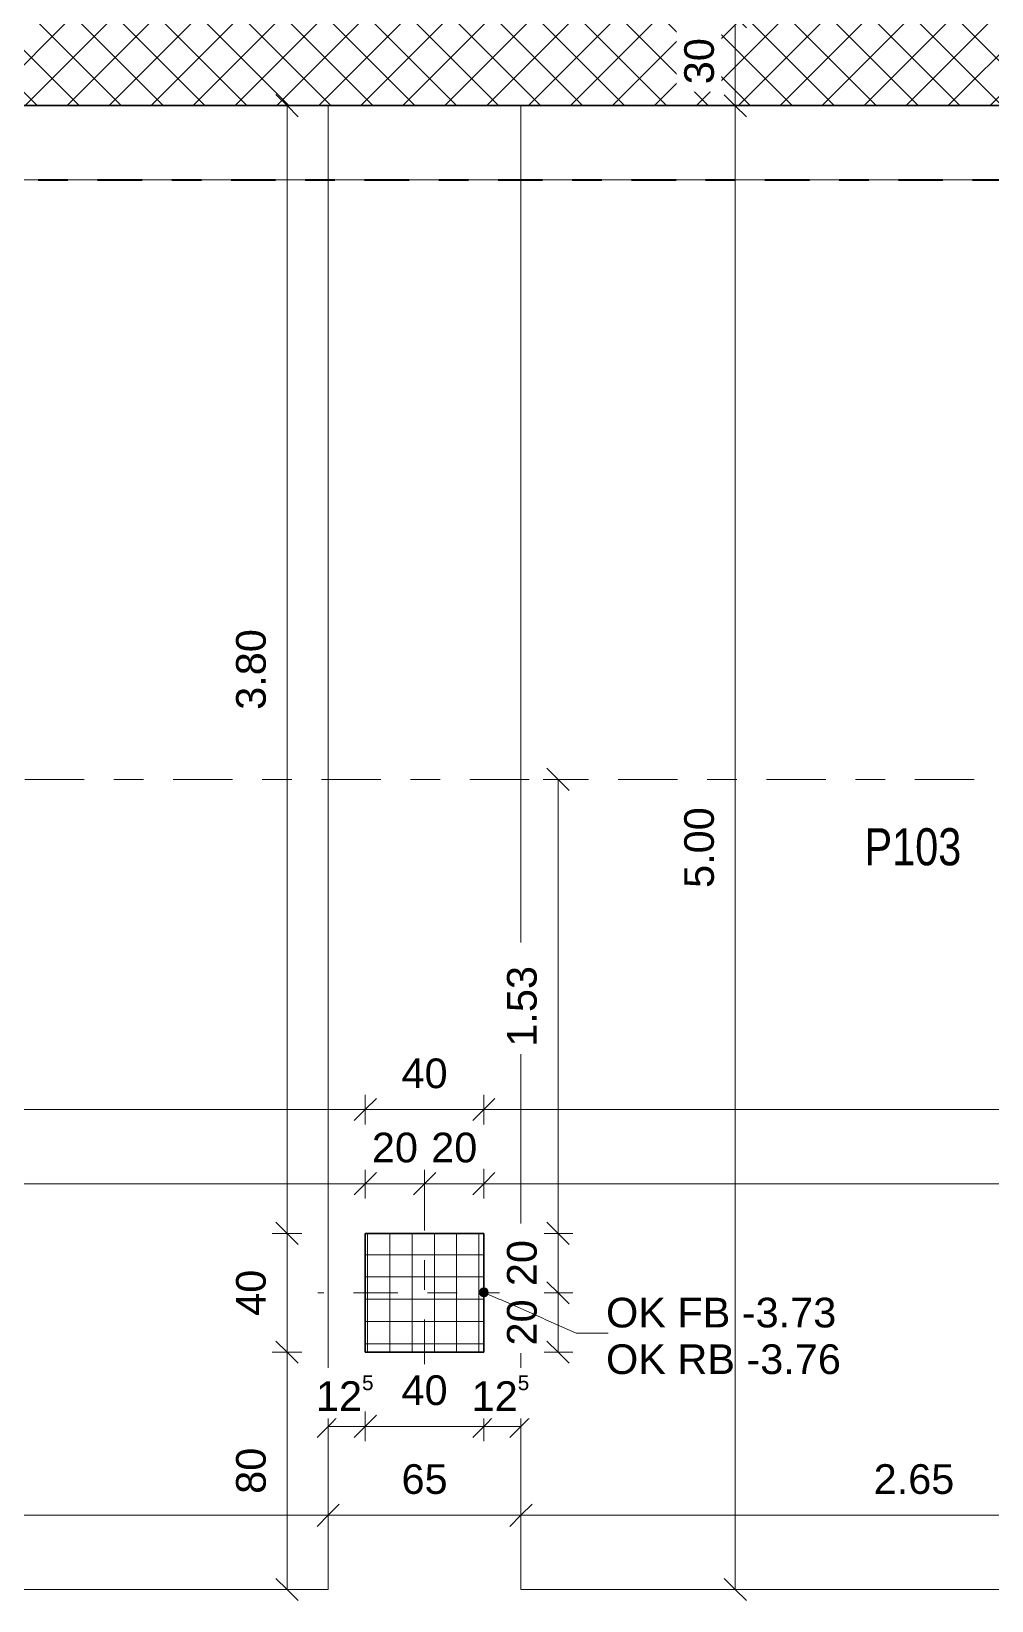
# Model space of a CAD drawing. Header units: metres. Extents: x -86 to 44, y -23 to 39.
# Drawn here: x -30.76 to -27.52, y -7.39 to -2.1 of the extents above; entities that cross this region are included whole.
import ezdxf

# ---------------------------------------------------------------- set-up
doc = ezdxf.new("R2010")
doc.units = ezdxf.units.M
for name, pattern in [('_Rasterlinie_', [0.375, 0.2, -0.05, 0.075, -0.05]), ('_Strichpunkt - Mittel_', [0.35, 0.15, -0.1, 0, -0.1]), ('Strichpunkt - Mittel', [0.35, 0.15, -0.1, 0, -0.1])]:
    doc.linetypes.add(name, pattern=pattern)
for name, color, linetype, lineweight in [('A-____-____-DIMS', 7, 'Continuous', 5), ('A-____-____-DIMS-50', 7, 'Continuous', 5), ('A-WALL-____-MCUT', 7, 'Continuous', 35), ('A-WALL-____-PATT', 7, 'Continuous', 35), ('C-PRKG-____-IDEN', 7, 'Continuous', 5), ('C-PRKG-____-OTLN', 7, 'Continuous', 9), ('G-____-____-DIMS', 7, 'Continuous', 5), ('S-COLS-____-MCUT', 7, 'Continuous', 35), ('S-COLS-____-OTLN', 7, 'Continuous', 9), ('S-GRID-____-OTLN', 7, 'Continuous', 5)]:
    doc.layers.add(name, color=color, linetype=linetype, lineweight=lineweight)
doc.layers.add('A-____-MATC-OTLN', color=7, linetype='Strichpunkt - Mittel', lineweight=40, true_color=0x0080ff)
doc.layers.add('A-DETL-____-OTLN', color=5, linetype='Continuous', lineweight=9, true_color=0x0000ff)
doc.styles.add('Arial_1', font='arial.ttf', dxfattribs={"height": 0.1})
doc.styles.add('Arial_3', font='arial.ttf', dxfattribs={"width": 0.8, "height": 0.125})
doc.dimstyles.new('SUB_Rohbau_fein', dxfattribs={"dimscale": 0.3048, "dimtxt": 0.102026, "dimasz": 0.246063, "dimexe": 0.164042, "dimexo": 0.0625, "dimgap": 0.123031, "dimtad": 1, "dimdec": 1, "dimlfac": 100, "dimrnd": 0.5, "dimdsep": 46, "dimtxsty": 'Arial_1', "dimblk1": 'OBLIQUE', "dimblk2": 'OBLIQUE', "dimsah": 1, "dimcen": 0.09, "dimazin": 0, "dimtfac": 1, "dimtdec": 4, "dimtix": 1, "dimtmove": 0, "dimatfit": 3, "dimfxl": 0.164042, "dimfxlon": 1, "dimtvp": 1, "dimtfill": 1, "dimtolj": 1, "dimtzin": 0, "dimarcsym": 2})
doc.dimstyles.new('SUB_Rohbau_fein_1', dxfattribs={"dimscale": 0.3048, "dimtxt": 0.102026, "dimasz": 0.246063, "dimexe": 0.164042, "dimexo": 0.0625, "dimgap": 0.123031, "dimtad": 1, "dimrnd": 0.005, "dimzin": 0, "dimdsep": 46, "dimtxsty": 'Arial_1', "dimblk1": 'OBLIQUE', "dimblk2": 'OBLIQUE', "dimsah": 1, "dimcen": 0.09, "dimazin": 0, "dimtfac": 1, "dimtdec": 4, "dimtix": 1, "dimtmove": 0, "dimatfit": 3, "dimfxl": 0.164042, "dimfxlon": 1, "dimtvp": 1, "dimtfill": 1, "dimtolj": 1, "dimtzin": 0, "dimarcsym": 2})
doc.dimstyles.new('SUB_Rohbau_fein_2', dxfattribs={"dimscale": 0.3048, "dimtxt": 0.102026, "dimasz": 0.246063, "dimexe": 0.164042, "dimexo": 0.0625, "dimgap": 0.123031, "dimtad": 1, "dimrnd": 0.005, "dimzin": 0, "dimdsep": 46, "dimtxsty": 'Arial_1', "dimblk1": 'OBLIQUE', "dimblk2": 'OBLIQUE', "dimsah": 1, "dimcen": 0.09, "dimazin": 0, "dimtfac": 1, "dimtdec": 4, "dimtix": 1, "dimtmove": 2, "dimatfit": 3, "dimfxl": 0.164042, "dimfxlon": 1, "dimtvp": 1, "dimtfill": 1, "dimtolj": 1, "dimtzin": 0, "dimarcsym": 2})
doc.dimstyles.new('SUB_Rohbau_fein_6', dxfattribs={"dimscale": 0.3048, "dimtxt": 0.102026, "dimasz": 0.246063, "dimexe": 0.164042, "dimexo": 0.0625, "dimgap": 0.123031, "dimtad": 1, "dimdec": 1, "dimlfac": 100, "dimrnd": 0.5, "dimdsep": 46, "dimtxsty": 'Arial_1', "dimblk1": 'OBLIQUE', "dimblk2": 'OBLIQUE', "dimsah": 1, "dimcen": 0.09, "dimazin": 0, "dimtfac": 1, "dimtdec": 4, "dimtix": 1, "dimtmove": 0, "dimatfit": 3, "dimfxl": 0.164042, "dimfxlon": 1, "dimtvp": 1, "dimtfill": 1, "dimtolj": 1, "dimtzin": 0, "dimarcsym": 2})
doc.dimstyles.new('SUB_Rohbau_fein_7', dxfattribs={"dimscale": 0.3048, "dimtxt": 0.102026, "dimasz": 0.246063, "dimexe": 0.164042, "dimexo": 0.0625, "dimgap": 0.123031, "dimtad": 1, "dimrnd": 0.005, "dimzin": 0, "dimdsep": 46, "dimtxsty": 'Arial_1', "dimblk1": 'OBLIQUE', "dimblk2": 'OBLIQUE', "dimsah": 1, "dimcen": 0.09, "dimazin": 0, "dimtfac": 1, "dimtdec": 4, "dimtix": 1, "dimtmove": 0, "dimatfit": 3, "dimfxl": 0.164042, "dimfxlon": 1, "dimtvp": 1, "dimtfill": 1, "dimtolj": 1, "dimtzin": 0, "dimarcsym": 2})
doc.dimstyles.new('SUB_Rohbau_fein_8', dxfattribs={"dimscale": 0.3048, "dimtxt": 0.102026, "dimasz": 0.246063, "dimexe": 0.164042, "dimexo": 0.0625, "dimgap": 0.123031, "dimtad": 1, "dimdec": 1, "dimlfac": 100, "dimrnd": 0.5, "dimdsep": 46, "dimtxsty": 'Arial_1', "dimblk1": 'OBLIQUE', "dimblk2": 'OBLIQUE', "dimsah": 1, "dimcen": 0.09, "dimazin": 0, "dimtfac": 1, "dimtdec": 4, "dimtix": 1, "dimtmove": 0, "dimatfit": 3, "dimfxl": 0.164042, "dimfxlon": 1, "dimtvp": 1, "dimtfill": 1, "dimtolj": 1, "dimtzin": 0, "dimarcsym": 2})
doc.dimstyles.new('SUB_Rohbau_fein_9', dxfattribs={"dimscale": 0.3048, "dimtxt": 0.102026, "dimasz": 0.246063, "dimexe": 0.164042, "dimexo": 0.0625, "dimgap": 0.123031, "dimtad": 1, "dimrnd": 0.005, "dimzin": 0, "dimdsep": 46, "dimtxsty": 'Arial_1', "dimblk1": 'OBLIQUE', "dimblk2": 'OBLIQUE', "dimsah": 1, "dimcen": 0.09, "dimazin": 0, "dimtfac": 1, "dimtdec": 4, "dimtix": 1, "dimtmove": 0, "dimatfit": 3, "dimfxl": 0.164042, "dimfxlon": 1, "dimtvp": 1, "dimtfill": 1, "dimtolj": 1, "dimtzin": 0, "dimarcsym": 2})

# ---------------------------------------------------------------- blocks, each defined once
blk = doc.blocks.new('PP_Parkplatz - 2650 x 5000-V12--01_UG_OK_FFB_AF')
at = {"layer": 'C-PRKG-____-OTLN', "color": 253, "true_color": 0x999999}
for p, q in [((-26.458, -2.354), (-29.108, -2.354)), ((-29.108, -7.353), (-29.108, -2.354)), ((-26.458, -2.354), (-29.108, -2.354)), ((-29.108, -2.354), (-29.108, -7.353)), ((-29.108, -7.353), (-29.108, -2.354)), ((-29.108, -2.354), (-26.458, -2.354)), ((-29.108, -2.354), (-29.108, -2.354)), ((-26.458, -7.353), (-26.458, -2.354)), ((-26.458, -7.353), (-26.458, -2.354)), ((-26.458, -2.354), (-26.458, -7.353)), ((-26.458, -2.354), (-26.458, -2.354)), ((-26.458, -7.353), (-29.108, -7.353)), ((-29.108, -7.353), (-26.458, -7.353)), ((-26.458, -7.353), (-29.108, -7.353)), ((-29.108, -7.353), (-29.108, -7.353)), ((-26.458, -7.353), (-26.458, -7.353))]:
    blk.add_line(p, q, dxfattribs=at)
blk = doc.blocks.new('PP_Parkplatz - 2650 x 5000-V13--01_UG_OK_FFB_AF')
at = {"layer": 'C-PRKG-____-OTLN', "color": 253, "true_color": 0x999999}
for p, q in [((-29.758, -2.354), (-32.408, -2.354)), ((-32.408, -7.353), (-32.408, -2.354)), ((-29.758, -2.354), (-32.408, -2.354)), ((-32.408, -2.354), (-32.408, -7.353)), ((-32.408, -7.353), (-32.408, -2.354)), ((-32.408, -2.354), (-29.758, -2.354)), ((-32.408, -2.354), (-32.408, -2.354)), ((-29.758, -7.353), (-29.758, -2.354)), ((-29.758, -7.353), (-29.758, -2.354)), ((-29.758, -2.354), (-29.758, -7.353)), ((-29.758, -2.354), (-29.758, -2.354)), ((-29.758, -7.353), (-32.408, -7.353)), ((-32.408, -7.353), (-29.758, -7.353)), ((-29.758, -7.353), (-32.408, -7.353)), ((-32.408, -7.353), (-32.408, -7.353)), ((-29.758, -7.353), (-29.758, -7.353))]:
    blk.add_line(p, q, dxfattribs=at)
blk = doc.blocks.new('DIMBLOCK732--01_UG_OK_FFB_AF')
at = {"layer": 'A-____-____-DIMS-50'}
for p, q in [((-28.3855, -2.0534), (-28.4355, -2.0534)), ((-28.3855, -2.0534), (-28.423, -2.0159)), ((-28.3855, -2.0534), (-28.3855, -2.354)), ((-28.3855, -2.0534), (-28.348, -2.0909)), ((-28.3855, -2.0534), (-28.3355, -2.0534)), ((-28.3855, -2.354), (-28.423, -2.3165)), ((-28.3855, -2.354), (-28.4355, -2.354)), ((-28.3855, -2.354), (-28.348, -2.3915)), ((-28.3855, -2.354), (-28.3355, -2.354))]:
    blk.add_line(p, q, dxfattribs=at)
at = {"layer": 'A-____-____-DIMS-50', "color": 0, "insert": (-28.5575, -2.2813), "char_height": 0.1, "width": 0.186088, "attachment_point": 1, "rotation": 90, "line_spacing_factor": 0.941778, "style": 'Arial_1', "bg_fill": 3, "box_fill_scale": 1.25, "bg_fill_color": 256, "bg_fill_true_color": 13158600, "bg_fill_transparency": 0}
blk.add_mtext('30', dxfattribs=at)
blk = doc.blocks.new('_Oblique')
at = {"color": 0, "linetype": 'ByBlock', "lineweight": -2}
blk.add_line((-0.5, -0.5), (0.5, 0.5), dxfattribs=at)
blk = doc.blocks.new('DIMBLOCK779--01_UG_OK_FFB_AF')
at = {"layer": 'A-____-____-DIMS-50'}
for p, q in [((-32.708, -2.6034), (-32.708, -2.5534)), ((-32.708, -2.6034), (-32.6705, -2.5659)), ((-19.338, -2.6034), (-19.338, -2.5534)), ((-19.338, -2.6034), (-19.3005, -2.5659)), ((-32.708, -2.6034), (-32.7455, -2.6409)), ((-32.708, -2.6034), (-19.338, -2.6034)), ((-32.708, -2.6034), (-32.708, -2.6534)), ((-19.338, -2.6034), (-19.3755, -2.6409)), ((-19.338, -2.6034), (-19.338, -2.6534))]:
    blk.add_line(p, q, dxfattribs=at)
at = {"layer": 'A-____-____-DIMS-50', "color": 0, "insert": (-26.1975, -2.4314), "char_height": 0.1, "width": 0.418697, "attachment_point": 1, "line_spacing_factor": 0.941778, "style": 'Arial_1', "bg_fill": 3, "box_fill_scale": 1.25, "bg_fill_color": 256, "bg_fill_true_color": 13158600, "bg_fill_transparency": 0}
blk.add_mtext('13.37', dxfattribs=at)
blk = doc.blocks.new('DIMBLOCK1039--01_UG_OK_FFB_AF')
at = {"layer": 'A-____-____-DIMS-50'}
for p, q in [((-36.508, -5.7358), (-36.508, -5.6858)), ((-36.508, -5.7358), (-36.4705, -5.6983)), ((-29.633, -5.7358), (-29.633, -5.6858)), ((-29.633, -5.7358), (-29.5955, -5.6983)), ((-36.508, -5.7358), (-36.5455, -5.7733)), ((-36.508, -5.7358), (-29.633, -5.7358)), ((-36.508, -5.7358), (-36.508, -5.7858)), ((-29.633, -5.7358), (-29.6705, -5.7733)), ((-29.633, -5.7358), (-29.633, -5.7858))]:
    blk.add_line(p, q, dxfattribs=at)
at = {"layer": 'A-____-____-DIMS-50', "color": 0, "insert": (-33.6781, -5.5638), "char_height": 0.1, "width": 0.388091, "attachment_point": 1, "line_spacing_factor": 0.941778, "style": 'Arial_1', "bg_fill": 3, "box_fill_scale": 1.25, "bg_fill_color": 256, "bg_fill_true_color": 13158600, "bg_fill_transparency": 0}
blk.add_mtext('6.87\\A2\\H0.5x;\\S5^  ;\\H2x;', dxfattribs=at)
blk = doc.blocks.new('DIMBLOCK1040--01_UG_OK_FFB_AF')
at = {"layer": 'A-____-____-DIMS-50'}
for p, q in [((-29.633, -5.7358), (-29.633, -5.6858)), ((-29.633, -5.7358), (-29.5955, -5.6983)), ((-29.233, -5.7358), (-29.233, -5.6858)), ((-29.233, -5.7358), (-29.1955, -5.6983)), ((-29.633, -5.7358), (-29.6705, -5.7733)), ((-29.633, -5.7358), (-29.233, -5.7358)), ((-29.633, -5.7358), (-29.633, -5.7858)), ((-29.233, -5.7358), (-29.2705, -5.7733)), ((-29.233, -5.7358), (-29.233, -5.7858))]:
    blk.add_line(p, q, dxfattribs=at)
at = {"layer": 'A-____-____-DIMS-50', "color": 0, "insert": (-29.5106, -5.5638), "char_height": 0.1, "width": 0.186088, "attachment_point": 1, "line_spacing_factor": 0.941778, "style": 'Arial_1', "bg_fill": 3, "box_fill_scale": 1.25, "bg_fill_color": 256, "bg_fill_true_color": 13158600, "bg_fill_transparency": 0}
blk.add_mtext('40', dxfattribs=at)
blk = doc.blocks.new('DIMBLOCK1041--01_UG_OK_FFB_AF')
at = {"layer": 'A-____-____-DIMS-50'}
for p, q in [((-29.233, -5.7358), (-29.233, -5.6858)), ((-29.233, -5.7358), (-29.1955, -5.6983)), ((-19.938, -5.7358), (-19.938, -5.6858)), ((-19.938, -5.7358), (-19.9005, -5.6983)), ((-29.233, -5.7358), (-29.2705, -5.7733)), ((-29.233, -5.7358), (-19.938, -5.7358)), ((-29.233, -5.7358), (-29.233, -5.7858)), ((-19.938, -5.7358), (-19.9755, -5.7733)), ((-19.938, -5.7358), (-19.938, -5.7858))]:
    blk.add_line(p, q, dxfattribs=at)
at = {"layer": 'A-____-____-DIMS-50', "color": 0, "insert": (-24.7472, -5.5638), "char_height": 0.1, "width": 0.388091, "attachment_point": 1, "line_spacing_factor": 0.941778, "style": 'Arial_1', "bg_fill": 3, "box_fill_scale": 1.25, "bg_fill_color": 256, "bg_fill_true_color": 13158600, "bg_fill_transparency": 0}
blk.add_mtext('9.29\\A2\\H0.5x;\\S5^  ;\\H2x;', dxfattribs=at)
blk = doc.blocks.new('DIMBLOCK1059--01_UG_OK_FFB_AF')
at = {"layer": 'A-____-____-DIMS-50'}
for p, q in [((-32.273, -5.9858), (-32.273, -5.9358)), ((-32.273, -5.9858), (-32.2355, -5.9483)), ((-29.633, -5.9858), (-29.633, -5.9358)), ((-29.633, -5.9858), (-29.5955, -5.9483)), ((-32.273, -5.9858), (-32.3105, -6.0233)), ((-32.273, -5.9858), (-29.633, -5.9858)), ((-32.273, -5.9858), (-32.273, -6.0358)), ((-29.633, -5.9858), (-29.6705, -6.0233)), ((-29.633, -5.9858), (-29.633, -6.0358))]:
    blk.add_line(p, q, dxfattribs=at)
at = {"layer": 'A-____-____-DIMS-50', "color": 0, "insert": (-31.0887, -5.8138), "char_height": 0.1, "width": 0.325653, "attachment_point": 1, "line_spacing_factor": 0.941778, "style": 'Arial_1', "bg_fill": 3, "box_fill_scale": 1.25, "bg_fill_color": 256, "bg_fill_true_color": 13158600, "bg_fill_transparency": 0}
blk.add_mtext('2.64', dxfattribs=at)
blk = doc.blocks.new('DIMBLOCK1060--01_UG_OK_FFB_AF')
at = {"layer": 'A-____-____-DIMS-50'}
for p, q in [((-29.633, -5.9858), (-29.633, -5.9358)), ((-29.633, -5.9858), (-29.5955, -5.9483)), ((-29.433, -5.9858), (-29.433, -5.9358)), ((-29.433, -5.9858), (-29.3955, -5.9483)), ((-29.633, -5.9858), (-29.6705, -6.0233)), ((-29.633, -5.9858), (-29.433, -5.9858)), ((-29.633, -5.9858), (-29.633, -6.0358)), ((-29.433, -5.9858), (-29.4705, -6.0233)), ((-29.433, -5.9858), (-29.433, -6.0358))]:
    blk.add_line(p, q, dxfattribs=at)
at = {"layer": 'A-____-____-DIMS-50', "color": 0, "insert": (-29.6106, -5.8138), "char_height": 0.1, "width": 0.186088, "attachment_point": 1, "line_spacing_factor": 0.941778, "style": 'Arial_1', "bg_fill": 3, "box_fill_scale": 1.25, "bg_fill_color": 256, "bg_fill_true_color": 13158600, "bg_fill_transparency": 0}
blk.add_mtext('20', dxfattribs=at)
blk = doc.blocks.new('DIMBLOCK1061--01_UG_OK_FFB_AF')
at = {"layer": 'A-____-____-DIMS-50'}
for p, q in [((-29.433, -5.9858), (-29.433, -5.9358)), ((-29.433, -5.9858), (-29.3955, -5.9483)), ((-29.233, -5.9858), (-29.233, -5.9358)), ((-29.233, -5.9858), (-29.1955, -5.9483)), ((-29.433, -5.9858), (-29.4705, -6.0233)), ((-29.433, -5.9858), (-29.233, -5.9858)), ((-29.433, -5.9858), (-29.433, -6.0358)), ((-29.233, -5.9858), (-29.2705, -6.0233)), ((-29.233, -5.9858), (-29.233, -6.0358))]:
    blk.add_line(p, q, dxfattribs=at)
at = {"layer": 'A-____-____-DIMS-50', "color": 0, "insert": (-29.4106, -5.8138), "char_height": 0.1, "width": 0.186088, "attachment_point": 1, "line_spacing_factor": 0.941778, "style": 'Arial_1', "bg_fill": 3, "box_fill_scale": 1.25, "bg_fill_color": 256, "bg_fill_true_color": 13158600, "bg_fill_transparency": 0}
blk.add_mtext('20', dxfattribs=at)
blk = doc.blocks.new('DIMBLOCK1062--01_UG_OK_FFB_AF')
at = {"layer": 'A-____-____-DIMS-50'}
for p, q in [((-29.233, -5.9858), (-29.233, -5.9358)), ((-29.233, -5.9858), (-29.1955, -5.9483)), ((-23.673, -5.9858), (-23.673, -5.9358)), ((-23.673, -5.9858), (-23.6355, -5.9483)), ((-29.233, -5.9858), (-29.2705, -6.0233)), ((-29.233, -5.9858), (-23.673, -5.9858)), ((-29.233, -5.9858), (-29.233, -6.0358)), ((-23.673, -5.9858), (-23.7105, -6.0233)), ((-23.673, -5.9858), (-23.673, -6.0358))]:
    blk.add_line(p, q, dxfattribs=at)
at = {"layer": 'A-____-____-DIMS-50', "color": 0, "insert": (-26.5887, -5.8138), "char_height": 0.1, "width": 0.325653, "attachment_point": 1, "line_spacing_factor": 0.941778, "style": 'Arial_1', "bg_fill": 3, "box_fill_scale": 1.25, "bg_fill_color": 256, "bg_fill_true_color": 13158600, "bg_fill_transparency": 0}
blk.add_mtext('5.56', dxfattribs=at)
blk = doc.blocks.new('DIMBLOCK1085--01_UG_OK_FFB_AF')
at = {"layer": 'A-____-____-DIMS-50'}
for p, q in [((-29.8964, -6.5534), (-29.9464, -6.5534)), ((-29.8964, -6.5534), (-29.9339, -6.5159)), ((-29.8964, -7.353), (-29.8964, -6.5534)), ((-29.8964, -6.5534), (-29.8589, -6.5909)), ((-29.8964, -6.5534), (-29.8464, -6.5534)), ((-29.8964, -7.353), (-29.9339, -7.3155)), ((-29.8964, -7.353), (-29.9464, -7.353)), ((-29.8964, -7.353), (-29.8589, -7.3905)), ((-29.8964, -7.353), (-29.8464, -7.353))]:
    blk.add_line(p, q, dxfattribs=at)
at = {"layer": 'A-____-____-DIMS-50', "color": 0, "insert": (-30.0685, -7.0307), "char_height": 0.1, "width": 0.186088, "attachment_point": 1, "rotation": 90, "line_spacing_factor": 0.941778, "style": 'Arial_1', "bg_fill": 3, "box_fill_scale": 1.25, "bg_fill_color": 256, "bg_fill_true_color": 13158600, "bg_fill_transparency": 0}
blk.add_mtext('80', dxfattribs=at)
blk = doc.blocks.new('DIMBLOCK1086--01_UG_OK_FFB_AF')
at = {"layer": 'A-____-____-DIMS-50'}
for p, q in [((-29.8964, -6.1534), (-29.9339, -6.1159)), ((-29.8964, -6.1534), (-29.9464, -6.1534)), ((-29.8964, -6.5534), (-29.8964, -6.1534)), ((-29.8964, -6.1534), (-29.8589, -6.1909)), ((-29.8964, -6.1534), (-29.8464, -6.1534)), ((-29.8964, -6.5534), (-29.9464, -6.5534)), ((-29.8964, -6.5534), (-29.9339, -6.5159)), ((-29.8964, -6.5534), (-29.8589, -6.5909)), ((-29.8964, -6.5534), (-29.8464, -6.5534))]:
    blk.add_line(p, q, dxfattribs=at)
at = {"layer": 'A-____-____-DIMS-50', "color": 0, "insert": (-30.0685, -6.431), "char_height": 0.1, "width": 0.186088, "attachment_point": 1, "rotation": 90, "line_spacing_factor": 0.941778, "style": 'Arial_1', "bg_fill": 3, "box_fill_scale": 1.25, "bg_fill_color": 256, "bg_fill_true_color": 13158600, "bg_fill_transparency": 0}
blk.add_mtext('40', dxfattribs=at)
blk = doc.blocks.new('DIMBLOCK1087--01_UG_OK_FFB_AF')
at = {"layer": 'A-____-____-DIMS-50'}
for p, q in [((-29.8964, -2.3534), (-29.9339, -2.3159)), ((-29.8964, -2.3534), (-29.9464, -2.3534)), ((-29.8964, -6.1534), (-29.8964, -2.3534)), ((-29.8964, -2.3534), (-29.8589, -2.3909)), ((-29.8964, -2.3534), (-29.8464, -2.3534)), ((-29.8964, -6.1534), (-29.9339, -6.1159)), ((-29.8964, -6.1534), (-29.9464, -6.1534)), ((-29.8964, -6.1534), (-29.8589, -6.1909)), ((-29.8964, -6.1534), (-29.8464, -6.1534))]:
    blk.add_line(p, q, dxfattribs=at)
at = {"layer": 'A-____-____-DIMS-50', "color": 0, "insert": (-30.0685, -4.3891), "char_height": 0.1, "width": 0.325653, "attachment_point": 1, "rotation": 90, "line_spacing_factor": 0.941778, "style": 'Arial_1', "bg_fill": 3, "box_fill_scale": 1.25, "bg_fill_color": 256, "bg_fill_true_color": 13158600, "bg_fill_transparency": 0}
blk.add_mtext('3.80', dxfattribs=at)
blk = doc.blocks.new('DIMBLOCK1164--01_UG_OK_FFB_AF')
at = {"layer": 'A-____-____-DIMS-50'}
for p, q in [((-32.408, -7.1029), (-32.408, -7.0529)), ((-32.408, -7.1029), (-32.3705, -7.0654)), ((-29.758, -7.1029), (-29.758, -7.0529)), ((-29.758, -7.1029), (-29.7205, -7.0654)), ((-32.408, -7.1029), (-32.4455, -7.1404)), ((-32.408, -7.1029), (-29.758, -7.1029)), ((-32.408, -7.1029), (-32.408, -7.1529)), ((-29.758, -7.1029), (-29.7955, -7.1404)), ((-29.758, -7.1029), (-29.758, -7.1529))]:
    blk.add_line(p, q, dxfattribs=at)
at = {"layer": 'A-____-____-DIMS-50', "color": 0, "insert": (-31.2187, -6.9309), "char_height": 0.1, "width": 0.325653, "attachment_point": 1, "line_spacing_factor": 0.941778, "style": 'Arial_1', "bg_fill": 3, "box_fill_scale": 1.25, "bg_fill_color": 256, "bg_fill_true_color": 13158600, "bg_fill_transparency": 0}
blk.add_mtext('2.65', dxfattribs=at)
blk = doc.blocks.new('DIMBLOCK1165--01_UG_OK_FFB_AF')
at = {"layer": 'A-____-____-DIMS-50'}
for p, q in [((-29.758, -7.1029), (-29.758, -7.0529)), ((-29.758, -7.1029), (-29.7205, -7.0654)), ((-29.108, -7.1029), (-29.108, -7.0529)), ((-29.108, -7.1029), (-29.0705, -7.0654)), ((-29.758, -7.1029), (-29.7955, -7.1404)), ((-29.758, -7.1029), (-29.108, -7.1029)), ((-29.758, -7.1029), (-29.758, -7.1529)), ((-29.108, -7.1029), (-29.1455, -7.1404)), ((-29.108, -7.1029), (-29.108, -7.1529))]:
    blk.add_line(p, q, dxfattribs=at)
at = {"layer": 'A-____-____-DIMS-50', "color": 0, "insert": (-29.5106, -6.9309), "char_height": 0.1, "width": 0.186088, "attachment_point": 1, "line_spacing_factor": 0.941778, "style": 'Arial_1', "bg_fill": 3, "box_fill_scale": 1.25, "bg_fill_color": 256, "bg_fill_true_color": 13158600, "bg_fill_transparency": 0}
blk.add_mtext('65', dxfattribs=at)
blk = doc.blocks.new('DIMBLOCK1166--01_UG_OK_FFB_AF')
at = {"layer": 'A-____-____-DIMS-50'}
for p, q in [((-29.108, -7.1029), (-29.108, -7.0529)), ((-29.108, -7.1029), (-29.0705, -7.0654)), ((-26.458, -7.1029), (-26.458, -7.0529)), ((-26.458, -7.1029), (-26.4205, -7.0654)), ((-29.108, -7.1029), (-29.1455, -7.1404)), ((-29.108, -7.1029), (-26.458, -7.1029)), ((-29.108, -7.1029), (-29.108, -7.1529)), ((-26.458, -7.1029), (-26.4955, -7.1404)), ((-26.458, -7.1029), (-26.458, -7.1529))]:
    blk.add_line(p, q, dxfattribs=at)
at = {"layer": 'A-____-____-DIMS-50', "color": 0, "insert": (-27.9187, -6.9309), "char_height": 0.1, "width": 0.325653, "attachment_point": 1, "line_spacing_factor": 0.941778, "style": 'Arial_1', "bg_fill": 3, "box_fill_scale": 1.25, "bg_fill_color": 256, "bg_fill_true_color": 13158600, "bg_fill_transparency": 0}
blk.add_mtext('2.65', dxfattribs=at)
blk = doc.blocks.new('DIMBLOCK1770--01_UG_OK_FFB_AF')
at = {"layer": 'A-____-____-DIMS-50'}
for p, q in [((-28.3855, -2.354), (-28.423, -2.3165)), ((-28.3855, -2.354), (-28.4355, -2.354)), ((-28.3855, -2.354), (-28.3855, -7.353)), ((-28.3855, -2.354), (-28.348, -2.3915)), ((-28.3855, -2.354), (-28.3355, -2.354)), ((-28.3855, -7.353), (-28.423, -7.3155)), ((-28.3855, -7.353), (-28.4355, -7.353)), ((-28.3855, -7.353), (-28.348, -7.3905)), ((-28.3855, -7.353), (-28.3355, -7.353))]:
    blk.add_line(p, q, dxfattribs=at)
at = {"layer": 'A-____-____-DIMS-50', "color": 0, "insert": (-28.5575, -4.9892), "char_height": 0.1, "width": 0.325653, "attachment_point": 1, "rotation": 90, "line_spacing_factor": 0.941778, "style": 'Arial_1', "bg_fill": 3, "box_fill_scale": 1.25, "bg_fill_color": 256, "bg_fill_true_color": 13158600, "bg_fill_transparency": 0}
blk.add_mtext('5.00', dxfattribs=at)
blk = doc.blocks.new('DIMBLOCK1784--01_UG_OK_FFB_AF')
at = {"layer": 'A-____-____-DIMS-50'}
for p, q in [((-29.758, -6.8034), (-29.758, -6.7534)), ((-29.758, -6.8034), (-29.7205, -6.7659)), ((-29.633, -6.8034), (-29.633, -6.7534)), ((-29.633, -6.8034), (-29.5955, -6.7659)), ((-29.758, -6.8034), (-29.7955, -6.8409)), ((-29.758, -6.8034), (-29.633, -6.8034)), ((-29.758, -6.8034), (-29.758, -6.8534)), ((-29.633, -6.8034), (-29.6705, -6.8409)), ((-29.633, -6.8034), (-29.633, -6.8534))]:
    blk.add_line(p, q, dxfattribs=at)
at = {"layer": 'A-____-____-DIMS-50', "color": 0, "insert": (-29.7991, -6.6314), "char_height": 0.1, "width": 0.248525, "attachment_point": 1, "line_spacing_factor": 0.941778, "style": 'Arial_1', "bg_fill": 3, "box_fill_scale": 1.25, "bg_fill_color": 256, "bg_fill_true_color": 13158600, "bg_fill_transparency": 0}
blk.add_mtext('12\\A2\\H0.5x;\\S5^  ;\\H2x;', dxfattribs=at)
blk = doc.blocks.new('DIMBLOCK1785--01_UG_OK_FFB_AF')
at = {"layer": 'A-____-____-DIMS-50'}
for p, q in [((-29.633, -6.8034), (-29.633, -6.7534)), ((-29.633, -6.8034), (-29.5955, -6.7659)), ((-29.233, -6.8034), (-29.233, -6.7534)), ((-29.233, -6.8034), (-29.1955, -6.7659)), ((-29.633, -6.8034), (-29.6705, -6.8409)), ((-29.633, -6.8034), (-29.233, -6.8034)), ((-29.633, -6.8034), (-29.633, -6.8534)), ((-29.233, -6.8034), (-29.2705, -6.8409)), ((-29.233, -6.8034), (-29.233, -6.8534))]:
    blk.add_line(p, q, dxfattribs=at)
at = {"layer": 'A-____-____-DIMS-50', "color": 0, "insert": (-29.5106, -6.6314), "char_height": 0.1, "width": 0.186088, "attachment_point": 1, "line_spacing_factor": 0.941778, "style": 'Arial_1', "bg_fill": 3, "box_fill_scale": 1.25, "bg_fill_color": 256, "bg_fill_true_color": 13158600, "bg_fill_transparency": 0}
blk.add_mtext('40', dxfattribs=at)
blk = doc.blocks.new('DIMBLOCK1786--01_UG_OK_FFB_AF')
at = {"layer": 'A-____-____-DIMS-50'}
for p, q in [((-29.233, -6.8034), (-29.233, -6.7534)), ((-29.233, -6.8034), (-29.1955, -6.7659)), ((-29.108, -6.8034), (-29.108, -6.7534)), ((-29.108, -6.8034), (-29.0705, -6.7659)), ((-29.233, -6.8034), (-29.2705, -6.8409)), ((-29.233, -6.8034), (-29.108, -6.8034)), ((-29.233, -6.8034), (-29.233, -6.8534)), ((-29.108, -6.8034), (-29.1455, -6.8409)), ((-29.108, -6.8034), (-29.108, -6.8534))]:
    blk.add_line(p, q, dxfattribs=at)
at = {"layer": 'A-____-____-DIMS-50', "color": 0, "insert": (-29.2741, -6.6314), "char_height": 0.1, "width": 0.248525, "attachment_point": 1, "line_spacing_factor": 0.941778, "style": 'Arial_1', "bg_fill": 3, "box_fill_scale": 1.25, "bg_fill_color": 256, "bg_fill_true_color": 13158600, "bg_fill_transparency": 0}
blk.add_mtext('12\\A2\\H0.5x;\\S5^  ;\\H2x;', dxfattribs=at)
blk = doc.blocks.new('DIMBLOCK1854--01_UG_OK_FFB_AF')
at = {"layer": 'A-____-____-DIMS-50'}
for p, q in [((-28.983, -4.6234), (-29.0205, -4.5859)), ((-28.983, -4.6234), (-29.033, -4.6234)), ((-28.983, -4.6234), (-28.983, -6.1534)), ((-28.983, -4.6234), (-28.9455, -4.6609)), ((-28.983, -4.6234), (-28.933, -4.6234)), ((-28.983, -6.1534), (-29.0205, -6.1159)), ((-28.983, -6.1534), (-29.033, -6.1534)), ((-28.983, -6.1534), (-28.9455, -6.1909)), ((-28.983, -6.1534), (-28.933, -6.1534))]:
    blk.add_line(p, q, dxfattribs=at)
at = {"layer": 'A-____-____-DIMS-50', "color": 0, "insert": (-29.155, -5.5241), "char_height": 0.1, "width": 0.325653, "attachment_point": 1, "rotation": 90, "line_spacing_factor": 0.941778, "style": 'Arial_1', "bg_fill": 3, "box_fill_scale": 1.25, "bg_fill_color": 256, "bg_fill_true_color": 13158600, "bg_fill_transparency": 0}
blk.add_mtext('1.53', dxfattribs=at)
blk = doc.blocks.new('DIMBLOCK1855--01_UG_OK_FFB_AF')
at = {"layer": 'A-____-____-DIMS-50'}
for p, q in [((-28.983, -6.1534), (-29.0205, -6.1159)), ((-28.983, -6.1534), (-29.033, -6.1534)), ((-28.983, -6.1534), (-28.983, -6.3534)), ((-28.983, -6.1534), (-28.9455, -6.1909)), ((-28.983, -6.1534), (-28.933, -6.1534)), ((-28.983, -6.3534), (-29.0205, -6.3159)), ((-28.983, -6.3534), (-29.033, -6.3534)), ((-28.983, -6.3534), (-28.9455, -6.3909)), ((-28.983, -6.3534), (-28.933, -6.3534))]:
    blk.add_line(p, q, dxfattribs=at)
at = {"layer": 'A-____-____-DIMS-50', "color": 0, "insert": (-29.155, -6.331), "char_height": 0.1, "width": 0.186088, "attachment_point": 1, "rotation": 90, "line_spacing_factor": 0.941778, "style": 'Arial_1', "bg_fill": 3, "box_fill_scale": 1.25, "bg_fill_color": 256, "bg_fill_true_color": 13158600, "bg_fill_transparency": 0}
blk.add_mtext('20', dxfattribs=at)
blk = doc.blocks.new('DIMBLOCK1856--01_UG_OK_FFB_AF')
at = {"layer": 'A-____-____-DIMS-50'}
for p, q in [((-28.983, -6.3534), (-29.0205, -6.3159)), ((-28.983, -6.3534), (-29.033, -6.3534)), ((-28.983, -6.3534), (-28.983, -6.5534)), ((-28.983, -6.3534), (-28.9455, -6.3909)), ((-28.983, -6.3534), (-28.933, -6.3534)), ((-28.983, -6.5534), (-29.033, -6.5534)), ((-28.983, -6.5534), (-29.0205, -6.5159)), ((-28.983, -6.5534), (-28.9455, -6.5909)), ((-28.983, -6.5534), (-28.933, -6.5534))]:
    blk.add_line(p, q, dxfattribs=at)
at = {"layer": 'A-____-____-DIMS-50', "color": 0, "insert": (-29.155, -6.531), "char_height": 0.1, "width": 0.186088, "attachment_point": 1, "rotation": 90, "line_spacing_factor": 0.941778, "style": 'Arial_1', "bg_fill": 3, "box_fill_scale": 1.25, "bg_fill_color": 256, "bg_fill_true_color": 13158600, "bg_fill_transparency": 0}
blk.add_mtext('20', dxfattribs=at)

msp = doc.modelspace()

# ---------------------------------------------------------------- hatches: boundary and pattern name
at = {"layer": 'A-WALL-____-PATT', "lineweight": 9}
h = msp.add_hatch(dxfattribs=at)
h.set_pattern_fill('FP_1', color=256, style=0, pattern_type=2)
h.set_pattern_definition([(45, (0, 0), (-0.07071068, 0.07071068), []), (135, (0, 0), (-0.07071068, -0.07071068), [])])
h.paths.add_polyline_path([(-25.0335, -2.3534), (-19.538, -2.3534), (-19.538, -2.0534), (-32.408, -2.0534), (-32.408, -2.3534), (-29.0798, -2.3534)])
at = {"layer": 'G-____-____-DIMS', "lineweight": 9}
h = msp.add_hatch(color=256, dxfattribs=at)
edge = h.paths.add_edge_path()
edge.add_arc((-29.233, -6.3518), 0.015, 0, 360)
at = {"layer": 'S-COLS-____-OTLN'}
h = msp.add_hatch(dxfattribs=at)
h.set_pattern_fill('FP_2', color=256, style=0, pattern_type=2)
h.set_pattern_definition([(0, (0, 0), (0, 0.075), []), (90, (0, 0), (-0.075, 5e-18), [])])
h.paths.add_polyline_path([(-29.233, -6.5534), (-29.233, -6.1534), (-29.633, -6.1534), (-29.633, -6.5534)])

# ---------------------------------------------------------------- linework, layer by layer
at = {"layer": 'A-DETL-____-OTLN', "color": 8, "linetype": '_Strichpunkt - Mittel_', "true_color": 0x808080}
for p, q in [((-29.433, -5.9934), (-29.433, -6.7134)), ((-29.073, -6.3534), (-29.793, -6.3534))]:
    msp.add_line(p, q, dxfattribs=at)
at = {"layer": 'A-WALL-____-MCUT'}
msp.add_line((-32.708, -2.3534), (-19.338, -2.3534), dxfattribs=at)
at = {"layer": 'G-____-____-DIMS', "lineweight": 9}
msp.add_circle((-29.233, -6.3518), 0.015, dxfattribs=at)
at = {"layer": 'S-COLS-____-MCUT'}
for p, q in [((-29.233, -6.1534), (-29.633, -6.1534)), ((-29.633, -6.1534), (-29.633, -6.5534)), ((-29.233, -6.5534), (-29.233, -6.1534)), ((-29.633, -6.5534), (-29.233, -6.5534))]:
    msp.add_line(p, q, dxfattribs=at)
at = {"layer": 'S-GRID-____-OTLN', "color": 8, "linetype": '_Rasterlinie_', "true_color": 0x808080}
for p, q in [((-34.308, -2.3534), (27.9515, -2.3534)), ((-80.7802, -4.6234), (27.9515, -4.6234))]:
    msp.add_line(p, q, dxfattribs=at)

# ---------------------------------------------------------------- block references
at = {"layer": 'C-PRKG-____-OTLN', "color": 253, "true_color": 0x999999}
for name in ['PP_Parkplatz - 2650 x 5000-V13--01_UG_OK_FFB_AF', 'PP_Parkplatz - 2650 x 5000-V12--01_UG_OK_FFB_AF']:
    msp.add_blockref(name, (0, 0), dxfattribs=at)

# ---------------------------------------------------------------- next in the draw order: texts
at = {"layer": 'C-PRKG-____-IDEN', "insert": (-27.9496, -4.788), "char_height": 0.125, "width": 0.391223, "attachment_point": 1, "style": 'Arial_3', "bg_fill": 3, "box_fill_scale": 1.25, "bg_fill_color": 256, "bg_fill_true_color": 13158600, "bg_fill_transparency": 0}
msp.add_mtext('P103', dxfattribs=at)

# ---------------------------------------------------------------- next in the draw order: dimensions: what is measured, and where the dimension line sits
at = {"layer": 'A-____-____-DIMS'}
for base, p1, p2, dimstyle, override, picture, middle in [((-28.3855, -2.354), (-28.3355, -2.0534), (-28.3355, -2.354), 'SUB_Rohbau_fein', {"dimpost": '<>', "dimfxl": 0.300547}, 'DIMBLOCK732--01_UG_OK_FFB_AF', (-28.4741, -2.2037)), ((-29.8964, -6.5534), (-29.9464, -7.353), (-29.8464, -6.5534), 'SUB_Rohbau_fein_6', {"dimpost": '<>', "dimfxl": 0.805749}, 'DIMBLOCK1085--01_UG_OK_FFB_AF', (-29.985, -6.9532))]:
    dim = msp.add_linear_dim(base=base, p1=p1, p2=p2, angle=90, dimstyle=dimstyle, override=override, dxfattribs=at)
    dim.commit()
    dim.dimension.update_dxf_attribs({"geometry": picture, "text_midpoint": middle})
dim = msp.add_linear_dim(base=(-29.633, -5.7358), p1=(-36.508, -5.7858), p2=(-29.633, -5.7858), text='\\A1;6.87\\Q;{\\A1;{\\H0.5x;\\S5^ ;}}', dimstyle='SUB_Rohbau_fein_2', override={"dimpost": '<>', "dimfxl": 6.875}, dxfattribs=at)
dim.commit()
dim.dimension.update_dxf_attribs({"geometry": 'DIMBLOCK1039--01_UG_OK_FFB_AF', "text_midpoint": (-33.484, -5.6304), "dimtype": 160})

# ---------------------------------------------------------------- next in the draw order: dimensions: what is measured, and where the dimension line sits
for base, p1, p2, dimstyle, override, picture, middle in [((-19.338, -2.6034), (-32.708, -2.5534), (-19.338, -2.5534), 'SUB_Rohbau_fein_1', {"dimpost": '<>', "dimfxl": 13.37}, 'DIMBLOCK779--01_UG_OK_FFB_AF', (-26.023, -2.5149)), ((-29.233, -5.7358), (-29.633, -5.7858), (-29.233, -5.7858), 'SUB_Rohbau_fein_6', {"dimpost": '<>', "dimfxl": 0.4}, 'DIMBLOCK1040--01_UG_OK_FFB_AF', (-29.433, -5.6473)), ((-29.758, -7.1029), (-32.408, -7.0529), (-29.758, -7.0529), 'SUB_Rohbau_fein_7', {"dimpost": '<>', "dimfxl": 2.65}, 'DIMBLOCK1164--01_UG_OK_FFB_AF', (-31.083, -7.0144))]:
    dim = msp.add_linear_dim(base=base, p1=p1, p2=p2, dimstyle=dimstyle, override=override, dxfattribs=at)
    dim.commit()
    dim.dimension.update_dxf_attribs({"geometry": picture, "text_midpoint": middle})
dim = msp.add_linear_dim(base=(-29.8964, -6.1534), p1=(-29.8464, -6.5534), p2=(-29.8464, -6.1534), angle=90, dimstyle='SUB_Rohbau_fein_6', override={"dimpost": '<>', "dimfxl": 0.4}, dxfattribs=at)
dim.commit()
dim.dimension.update_dxf_attribs({"geometry": 'DIMBLOCK1086--01_UG_OK_FFB_AF', "text_midpoint": (-29.985, -6.3534)})

# ---------------------------------------------------------------- next in the draw order: dimensions: what is measured, and where the dimension line sits
for base, p1, p2, text, dimstyle, override, picture, middle in [((-19.938, -5.7358), (-29.233, -5.7858), (-19.938, -5.7858), '\\A1;9.29\\Q;{\\A1;{\\H0.5x;\\S5^ ;}}', 'SUB_Rohbau_fein_7', {"dimpost": '<>', "dimfxl": 9.295}, 'DIMBLOCK1041--01_UG_OK_FFB_AF', (-24.5855, -5.6473)), ((-29.633, -6.8034), (-29.758, -6.7534), (-29.633, -6.7534), '\\A1;12\\Q;{\\A1;{\\H0.5x;\\S5^ ;}}', 'SUB_Rohbau_fein_8', {"dimpost": '<>', "dimfxl": 0.125}, 'DIMBLOCK1784--01_UG_OK_FFB_AF', (-29.6955, -6.7157))]:
    dim = msp.add_linear_dim(base=base, p1=p1, p2=p2, text=text, dimstyle=dimstyle, override=override, dxfattribs=at)
    dim.commit()
    dim.dimension.update_dxf_attribs({"geometry": picture, "text_midpoint": middle})
for base, p1, p2, dimstyle, override, picture, middle in [((-29.633, -5.9858), (-32.273, -5.9358), (-29.633, -6.0358), 'SUB_Rohbau_fein_7', {"dimpost": '<>', "dimfxl": 2.641893}, 'DIMBLOCK1059--01_UG_OK_FFB_AF', (-30.953, -5.8973)), ((-29.108, -7.1029), (-29.758, -7.0529), (-29.108, -7.0529), 'SUB_Rohbau_fein_6', {"dimpost": '<>', "dimfxl": 0.65}, 'DIMBLOCK1165--01_UG_OK_FFB_AF', (-29.433, -7.0144))]:
    dim = msp.add_linear_dim(base=base, p1=p1, p2=p2, dimstyle=dimstyle, override=override, dxfattribs=at)
    dim.commit()
    dim.dimension.update_dxf_attribs({"geometry": picture, "text_midpoint": middle})

# ---------------------------------------------------------------- next in the draw order: dimensions: what is measured, and where the dimension line sits
dim = msp.add_linear_dim(base=(-29.8964, -2.3534), p1=(-29.8464, -6.1534), p2=(-29.9464, -2.3534), angle=90, dimstyle='SUB_Rohbau_fein_7', override={"dimpost": '<>', "dimfxl": 3.801316}, dxfattribs=at)
dim.commit()
dim.dimension.update_dxf_attribs({"geometry": 'DIMBLOCK1087--01_UG_OK_FFB_AF', "text_midpoint": (-29.985, -4.2534)})
for base, p1, p2, dimstyle, override, picture, middle in [((-29.433, -5.9858), (-29.633, -6.0358), (-29.433, -5.9358), 'SUB_Rohbau_fein_6', {"dimpost": '<>', "dimfxl": 0.223607}, 'DIMBLOCK1060--01_UG_OK_FFB_AF', (-29.533, -5.8973)), ((-29.233, -6.8034), (-29.633, -6.7534), (-29.233, -6.7534), 'SUB_Rohbau_fein_8', {"dimpost": '<>', "dimfxl": 0.4}, 'DIMBLOCK1785--01_UG_OK_FFB_AF', (-29.433, -6.7149)), ((-26.458, -7.1029), (-29.108, -7.0529), (-26.458, -7.0529), 'SUB_Rohbau_fein_7', {"dimpost": '<>', "dimfxl": 2.65}, 'DIMBLOCK1166--01_UG_OK_FFB_AF', (-27.783, -7.0144))]:
    dim = msp.add_linear_dim(base=base, p1=p1, p2=p2, dimstyle=dimstyle, override=override, dxfattribs=at)
    dim.commit()
    dim.dimension.update_dxf_attribs({"geometry": picture, "text_midpoint": middle})

# ---------------------------------------------------------------- next in the draw order: linework, layer by layer
at = {"layer": 'A-____-MATC-OTLN'}
msp.add_line((-85.8852, -2.6034), (43.9107, -2.6034), dxfattribs=at)

# ---------------------------------------------------------------- next in the draw order: dimensions: what is measured, and where the dimension line sits
at = {"layer": 'A-____-____-DIMS'}
dim = msp.add_linear_dim(base=(-29.233, -5.9858), p1=(-29.433, -5.9358), p2=(-29.233, -6.0358), dimstyle='SUB_Rohbau_fein_6', override={"dimpost": '<>', "dimfxl": 0.223607}, dxfattribs=at)
dim.commit()
dim.dimension.update_dxf_attribs({"geometry": 'DIMBLOCK1061--01_UG_OK_FFB_AF', "text_midpoint": (-29.333, -5.8973)})
dim = msp.add_linear_dim(base=(-29.108, -6.8034), p1=(-29.233, -6.7534), p2=(-29.108, -6.7534), text='\\A1;12\\Q;{\\A1;{\\H0.5x;\\S5^ ;}}', dimstyle='SUB_Rohbau_fein_8', override={"dimpost": '<>', "dimfxl": 0.125}, dxfattribs=at)
dim.commit()
dim.dimension.update_dxf_attribs({"geometry": 'DIMBLOCK1786--01_UG_OK_FFB_AF', "text_midpoint": (-29.1705, -6.7157)})

# ---------------------------------------------------------------- next in the draw order: dimensions: what is measured, and where the dimension line sits
dim = msp.add_linear_dim(base=(-23.673, -5.9858), p1=(-29.233, -6.0358), p2=(-23.673, -5.9358), dimstyle='SUB_Rohbau_fein_7', override={"dimpost": '<>', "dimfxl": 5.560899}, dxfattribs=at)
dim.commit()
dim.dimension.update_dxf_attribs({"geometry": 'DIMBLOCK1062--01_UG_OK_FFB_AF', "text_midpoint": (-26.453, -5.8973)})

# ---------------------------------------------------------------- next in the draw order: dimensions: what is measured, and where the dimension line sits
for base, p1, p2, override, picture, middle in [((-28.3855, -7.353), (-28.3355, -2.354), (-28.3355, -7.353), {"dimpost": '<>', "dimfxl": 4.998972}, 'DIMBLOCK1770--01_UG_OK_FFB_AF', (-28.4741, -4.8535)), ((-28.983, -6.1534), (-28.933, -4.6234), (-29.033, -6.1534), {"dimpost": '<>', "dimfxl": 1.533264}, 'DIMBLOCK1854--01_UG_OK_FFB_AF', (-29.0716, -5.3884))]:
    dim = msp.add_linear_dim(base=base, p1=p1, p2=p2, angle=90, dimstyle='SUB_Rohbau_fein_9', override=override, dxfattribs=at)
    dim.commit()
    dim.dimension.update_dxf_attribs({"geometry": picture, "text_midpoint": middle})

# ---------------------------------------------------------------- next in the draw order: texts
at = {"layer": 'G-____-____-DIMS', "insert": (-28.8211, -6.37), "char_height": 0.1, "width": 0.946353, "attachment_point": 1, "line_spacing_factor": 0.941778, "style": 'Arial_1'}
msp.add_mtext('OK FB -3.73\\POK RB -3.76', dxfattribs=at)

# ---------------------------------------------------------------- next in the draw order: dimensions: what is measured, and where the dimension line sits
at = {"layer": 'A-____-____-DIMS'}
dim = msp.add_linear_dim(base=(-28.983, -6.3534), p1=(-29.033, -6.1534), p2=(-28.933, -6.3534), angle=90, dimstyle='SUB_Rohbau_fein_8', override={"dimpost": '<>', "dimfxl": 0.223607}, dxfattribs=at)
dim.commit()
dim.dimension.update_dxf_attribs({"geometry": 'DIMBLOCK1855--01_UG_OK_FFB_AF', "text_midpoint": (-29.0716, -6.2534)})

# ---------------------------------------------------------------- next in the draw order: dimensions: what is measured, and where the dimension line sits
dim = msp.add_linear_dim(base=(-28.983, -6.5534), p1=(-28.933, -6.3534), p2=(-29.033, -6.5534), angle=90, dimstyle='SUB_Rohbau_fein_8', override={"dimpost": '<>', "dimfxl": 0.223607}, dxfattribs=at)
dim.commit()
dim.dimension.update_dxf_attribs({"geometry": 'DIMBLOCK1856--01_UG_OK_FFB_AF', "text_midpoint": (-29.0716, -6.4534)})

# ---------------------------------------------------------------- next in the draw order: linework, layer by layer
at = {"layer": 'G-____-____-DIMS'}
for p, q in [((-29.233, -6.3518), (-28.9219, -6.489)), ((-28.9219, -6.489), (-28.8142, -6.489))]:
    msp.add_line(p, q, dxfattribs=at)

doc.saveas('drawing.dxf')
